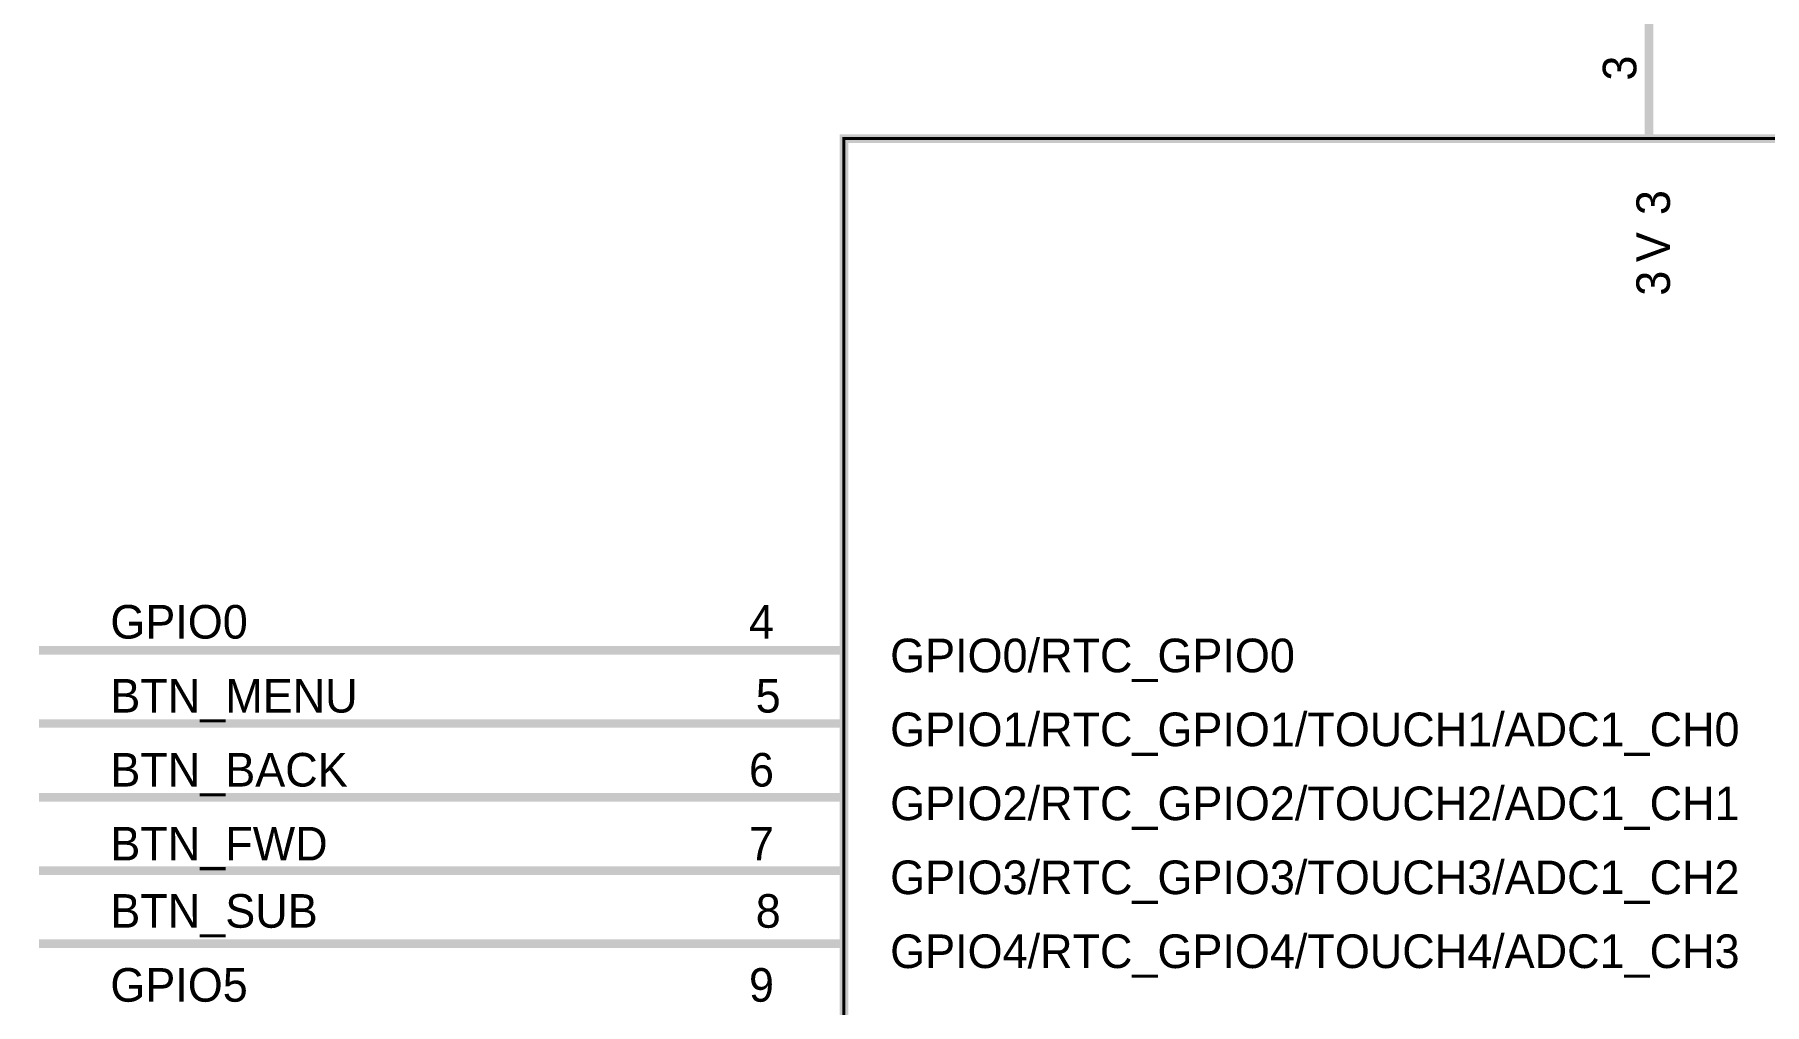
# Model space of a CAD drawing. Header units: inches. Extents: x 0 to 31.5, y 0 to 22.3.
# Drawn here: x 18.894 to 21.258, y 13.016 to 14.341 of the extents above; entities that cross this region are included whole.
import ezdxf

# ---------------------------------------------------------------- set-up
doc = ezdxf.new("R2010")
doc.units = ezdxf.units.IN
doc.header["$MEASUREMENT"] = 0
doc.layers.add('Sheet', color=255, linetype='Continuous')

msp = doc.modelspace()

# ---------------------------------------------------------------- linework, layer by layer
at = {"layer": 'Sheet'}
for points in [[(21.0999, 14.1994, 0.0118, 0.0118, 0), (21.0999, 14.3992, 0.0118, 0.0118, 0)], [(18.8998, 13.4999, 0.0118, 0.0118, 0), (19.8, 13.4999, 0.0118, 0.0118, 0)], [(19.9998, 13.4999, 0.0118, 0.0118, 0), (19.8, 13.4999, 0.0118, 0.0118, 0)], [(18.8998, 13.4, 0.0118, 0.0118, 0), (19.8, 13.4, 0.0118, 0.0118, 0)], [(19.9998, 13.4, 0.0118, 0.0118, 0), (19.8, 13.4, 0.0118, 0.0118, 0)], [(18.8998, 13.2989, 0.0118, 0.0118, 0), (19.8, 13.2989, 0.0118, 0.0118, 0)], [(19.9998, 13.2989, 0.0118, 0.0118, 0), (19.8, 13.2989, 0.0118, 0.0118, 0)], [(18.8998, 13.199, 0.0118, 0.0118, 0), (19.8, 13.199, 0.0118, 0.0118, 0)], [(19.9998, 13.199, 0.0118, 0.0118, 0), (19.8, 13.199, 0.0118, 0.0118, 0)], [(18.8998, 13.0991, 0.0118, 0.0118, 0), (19.8, 13.0991, 0.0118, 0.0118, 0)], [(19.9998, 13.0991, 0.0118, 0.0118, 0), (19.8, 13.0991, 0.0118, 0.0118, 0)]]:
    msp.add_lwpolyline(points, format="xyseb", dxfattribs=at)
for points in [[(19.9998, 14.1994, 0.0118, 0.0118, 0), (25.1982, 14.1994, 0.0118, 0.0118, 0), (25.1982, 10.7997, 0.0118, 0.0118, 0), (19.9998, 10.7997, 0.0118, 0.0118, 0), (19.9998, 14.1994, 0.0118, 0.0118, 0)], [(19.9998, 14.1994, 0.0039, 0.0039, 0), (19.9998, 10.7997, 0.0039, 0.0039, 0), (25.1982, 10.7997, 0.0039, 0.0039, 0), (25.1982, 14.1994, 0.0039, 0.0039, 0), (19.9998, 14.1994, 0.0039, 0.0039, 0), (19.9998, 14.1994, 0.0039, 0.0039, 0)]]:
    msp.add_lwpolyline(points, format="xyseb", close=True, dxfattribs=at)

# ---------------------------------------------------------------- texts
for s, p in [('3', (21.0827, 14.2786)), ('3', (21.1286, 14.0948)), ('V', (21.1286, 14.0305)), ('3', (21.1286, 13.9846))]:
    msp.add_text(s, height=0.0459, rotation=90, dxfattribs=at).set_placement(p)
for s, height, p in [('GPIO0', 0.04594, (18.9974, 13.516)), ('4', 0.0459, (19.8701, 13.516)), ('GPIO0/RTC_GPIO0', 0.045941, (20.063, 13.47)), ('BTN_MENU', 0.04594, (18.9974, 13.4149)), ('5', 0.0459, (19.8793, 13.4149)), ('GPIO1/RTC_GPIO1/TOUCH1/ADC1_CH0', 0.045941, (20.063, 13.369)), ('BTN_BACK', 0.04594, (18.9974, 13.3138)), ('6', 0.0459, (19.8701, 13.3138)), ('GPIO2/RTC_GPIO2/TOUCH2/ADC1_CH1', 0.045941, (20.063, 13.2679)), ('BTN_FWD', 0.04594, (18.9974, 13.2128)), ('7', 0.0459, (19.8701, 13.2128)), ('GPIO3/RTC_GPIO3/TOUCH3/ADC1_CH2', 0.045941, (20.063, 13.1668)), ('BTN_SUB', 0.04594, (18.9974, 13.1209)), ('8', 0.0459, (19.8793, 13.1209)), ('GPIO4/RTC_GPIO4/TOUCH4/ADC1_CH3', 0.045941, (20.063, 13.0658)), ('GPIO5', 0.04594, (18.9974, 13.0198)), ('9', 0.0459, (19.8701, 13.0198))]:
    msp.add_text(s, height=height, dxfattribs=at).set_placement(p)

doc.saveas('drawing.dxf')
